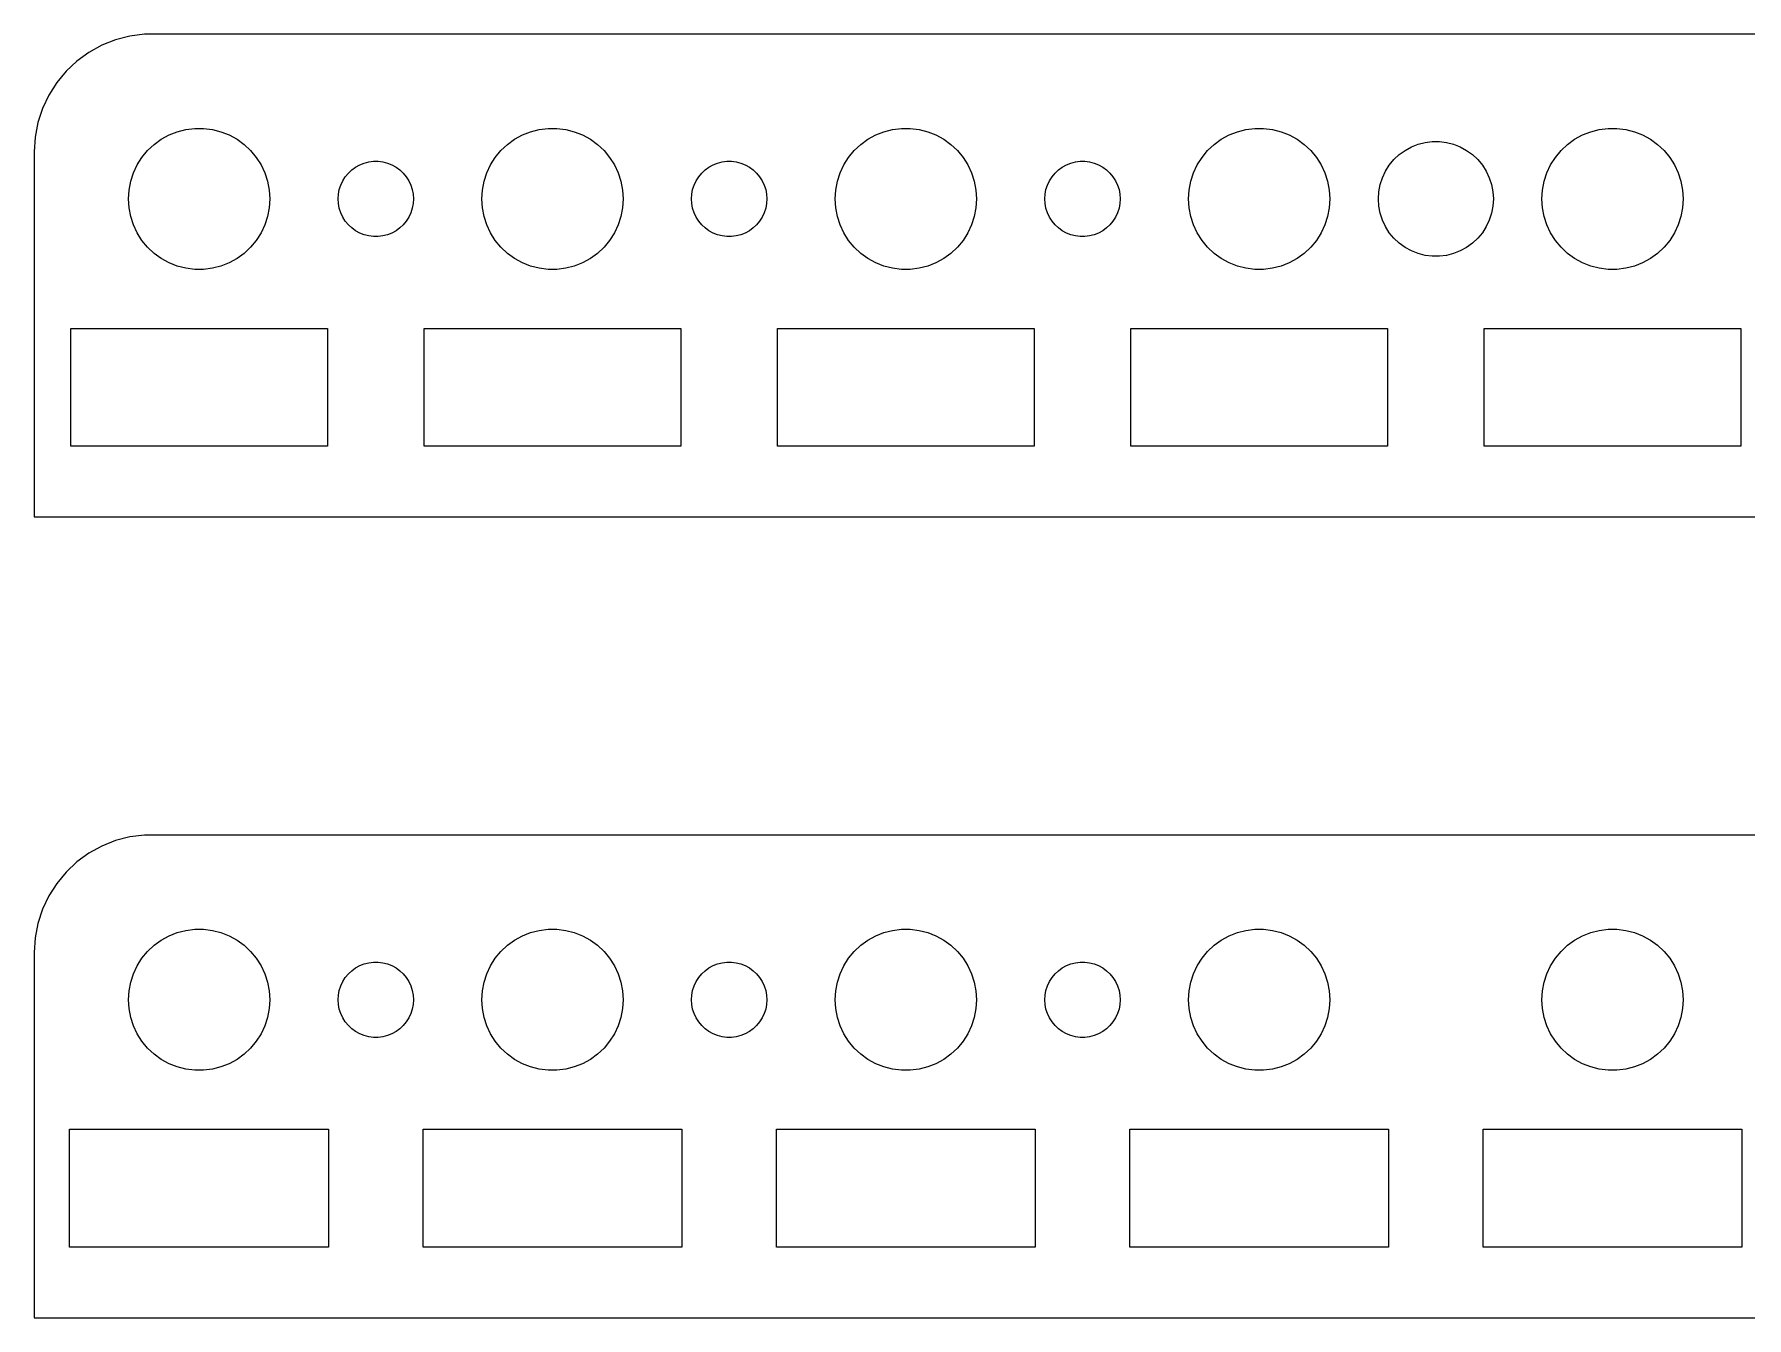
# Model space of a CAD drawing. Header units: metres. Extents: x -33.5 to 33.5, y 0 to 27.2.
# Drawn here: x -33.5 to 2.85, y 0 to 27.25 of the extents above; entities that cross this region are included whole.
import ezdxf

# ---------------------------------------------------------------- set-up
doc = ezdxf.new("R2010")
doc.units = ezdxf.units.M

msp = doc.modelspace()

# ---------------------------------------------------------------- linework, layer by layer
for p, q in [((-32.0644, 27.0121), (-32.3396, 26.8608)), ((-31.7725, 27.1276), (-32.0644, 27.0121)), ((-31.4684, 27.2057), (-31.7725, 27.1276)), ((-31.157, 27.2451), (-31.4684, 27.2057)), ((31.157, 27.2451), (-31.157, 27.2451)), ((-32.5936, 26.6763), (-32.8224, 26.4614)), ((-32.3396, 26.8608), (-32.5936, 26.6763)), ((-33.0225, 26.2195), (-33.1908, 25.9544)), ((-32.8224, 26.4614), (-33.0225, 26.2195)), ((-33.1908, 25.9544), (-33.3244, 25.6703)), ((-33.3244, 25.6703), (-33.4214, 25.3717)), ((-33.4214, 25.3717), (-33.4803, 25.0633)), ((-30.8037, 25.0165), (-30.6387, 25.1072)), ((-30.6387, 25.1072), (-30.4635, 25.1766)), ((-30.4635, 25.1766), (-30.2811, 25.2234)), ((-30.2811, 25.2234), (-30.0942, 25.247)), ((-30.0942, 25.247), (-29.9058, 25.247)), ((-29.9058, 25.247), (-29.7189, 25.2234)), ((-29.7189, 25.2234), (-29.5365, 25.1766)), ((-29.5365, 25.1766), (-29.3613, 25.1072)), ((-29.3613, 25.1072), (-29.1963, 25.0165)), ((-23.3037, 25.0165), (-23.1387, 25.1072)), ((-23.1387, 25.1072), (-22.9635, 25.1766)), ((-22.9635, 25.1766), (-22.7811, 25.2234)), ((-22.7811, 25.2234), (-22.5942, 25.247)), ((-22.5942, 25.247), (-22.4058, 25.247)), ((-22.4058, 25.247), (-22.2189, 25.2234)), ((-22.2189, 25.2234), (-22.0365, 25.1766)), ((-22.0365, 25.1766), (-21.8613, 25.1072)), ((-21.8613, 25.1072), (-21.6963, 25.0165)), ((-15.8037, 25.0165), (-15.6387, 25.1072)), ((-15.6387, 25.1072), (-15.4635, 25.1766)), ((-15.4635, 25.1766), (-15.2811, 25.2234)), ((-15.2811, 25.2234), (-15.0942, 25.247)), ((-15.0942, 25.247), (-14.9058, 25.247)), ((-14.9058, 25.247), (-14.7189, 25.2234)), ((-14.7189, 25.2234), (-14.5365, 25.1766)), ((-14.5365, 25.1766), (-14.3613, 25.1072)), ((-14.3613, 25.1072), (-14.1963, 25.0165)), ((-8.30373, 25.0165), (-8.13866, 25.1072)), ((-8.13866, 25.1072), (-7.96352, 25.1766)), ((-7.96352, 25.1766), (-7.78107, 25.2234)), ((-7.78107, 25.2234), (-7.59418, 25.247)), ((-7.59418, 25.247), (-7.40581, 25.247)), ((-7.40581, 25.247), (-7.21892, 25.2234)), ((-7.21892, 25.2234), (-7.03647, 25.1766)), ((-7.03647, 25.1766), (-6.86133, 25.1072)), ((-6.86133, 25.1072), (-6.69626, 25.0165)), ((-0.80373, 25.0165), (-0.63866, 25.1072)), ((-0.63866, 25.1072), (-0.46352, 25.1766)), ((-0.46352, 25.1766), (-0.28107, 25.2234)), ((-0.28107, 25.2234), (-0.09418, 25.247)), ((-0.09418, 25.247), (0.09418, 25.247)), ((0.09418, 25.247), (0.28107, 25.2234)), ((0.28107, 25.2234), (0.46352, 25.1766)), ((0.46352, 25.1766), (0.63866, 25.1072)), ((0.63866, 25.1072), (0.80373, 25.0165)), ((-33.4803, 25.0633), (-33.5, 24.75)), ((-33.5, 24.75), (-33.5, 17)), ((-31.2135, 24.6317), (-31.0934, 24.7768)), ((-31.0934, 24.7768), (-30.9561, 24.9058)), ((-30.9561, 24.9058), (-30.8037, 25.0165)), ((-29.1963, 25.0165), (-29.0439, 24.9058)), ((-29.0439, 24.9058), (-28.9065, 24.7768)), ((-28.9065, 24.7768), (-28.7865, 24.6317)), ((-23.7135, 24.6317), (-23.5934, 24.7768)), ((-23.5934, 24.7768), (-23.4561, 24.9058)), ((-23.4561, 24.9058), (-23.3037, 25.0165)), ((-21.6963, 25.0165), (-21.5439, 24.9058)), ((-21.5439, 24.9058), (-21.4065, 24.7768)), ((-21.4065, 24.7768), (-21.2865, 24.6317)), ((-16.2135, 24.6317), (-16.0934, 24.7768)), ((-16.0934, 24.7768), (-15.9561, 24.9058)), ((-15.9561, 24.9058), (-15.8037, 25.0165)), ((-14.1963, 25.0165), (-14.0439, 24.9058)), ((-14.0439, 24.9058), (-13.9065, 24.7768)), ((-13.9065, 24.7768), (-13.7865, 24.6317)), ((-8.71352, 24.6317), (-8.59344, 24.7768)), ((-8.59344, 24.7768), (-8.45613, 24.9058)), ((-8.45613, 24.9058), (-8.30373, 25.0165)), ((-6.69626, 25.0165), (-6.54385, 24.9058)), ((-6.54385, 24.9058), (-6.40654, 24.7768)), ((-6.40654, 24.7768), (-6.28647, 24.6317)), ((-4.52803, 24.6905), (-4.40402, 24.7806)), ((-4.40402, 24.7806), (-4.2697, 24.8544)), ((-4.2697, 24.8544), (-4.12718, 24.9108)), ((-4.12718, 24.9108), (-3.97871, 24.949)), ((-3.97871, 24.949), (-3.82663, 24.9682)), ((-3.82663, 24.9682), (-3.67336, 24.9682)), ((-3.67336, 24.9682), (-3.52127, 24.949)), ((-3.52127, 24.949), (-3.3728, 24.9108)), ((-3.3728, 24.9108), (-3.23029, 24.8544)), ((-3.23029, 24.8544), (-3.09596, 24.7806)), ((-3.09596, 24.7806), (-2.97195, 24.6905)), ((-1.21352, 24.6317), (-1.09344, 24.7768)), ((-1.09344, 24.7768), (-0.95613, 24.9058)), ((-0.95613, 24.9058), (-0.80373, 25.0165)), ((0.80373, 25.0165), (0.95613, 24.9058)), ((0.95613, 24.9058), (1.09344, 24.7768)), ((1.09344, 24.7768), (1.21352, 24.6317)), ((-31.3947, 24.3022), (-31.3145, 24.4726)), ((-31.3145, 24.4726), (-31.2135, 24.6317)), ((-28.7865, 24.6317), (-28.6855, 24.4726)), ((-28.6855, 24.4726), (-28.6053, 24.3022)), ((-26.8332, 24.2976), (-26.7599, 24.3664)), ((-26.7599, 24.3664), (-26.6786, 24.4255)), ((-26.6786, 24.4255), (-26.5906, 24.4738)), ((-26.5906, 24.4738), (-26.4972, 24.5108)), ((-26.4972, 24.5108), (-26.3999, 24.5358)), ((-26.3999, 24.5358), (-26.3002, 24.5484)), ((-26.3002, 24.5484), (-26.1998, 24.5484)), ((-26.1998, 24.5484), (-26.1001, 24.5358)), ((-26.1001, 24.5358), (-26.0028, 24.5108)), ((-26.0028, 24.5108), (-25.9094, 24.4738)), ((-25.9094, 24.4738), (-25.8213, 24.4255)), ((-25.8213, 24.4255), (-25.7401, 24.3664)), ((-25.7401, 24.3664), (-25.6668, 24.2976)), ((-23.8947, 24.3022), (-23.8145, 24.4726)), ((-23.8145, 24.4726), (-23.7135, 24.6317)), ((-21.2865, 24.6317), (-21.1855, 24.4726)), ((-21.1855, 24.4726), (-21.1053, 24.3022)), ((-19.3332, 24.2976), (-19.2599, 24.3664)), ((-19.2599, 24.3664), (-19.1786, 24.4255)), ((-19.1786, 24.4255), (-19.0906, 24.4738)), ((-19.0906, 24.4738), (-18.9972, 24.5108)), ((-18.9972, 24.5108), (-18.8999, 24.5358)), ((-18.8999, 24.5358), (-18.8002, 24.5484)), ((-18.8002, 24.5484), (-18.6998, 24.5484)), ((-18.6998, 24.5484), (-18.6001, 24.5358)), ((-18.6001, 24.5358), (-18.5028, 24.5108)), ((-18.5028, 24.5108), (-18.4094, 24.4738)), ((-18.4094, 24.4738), (-18.3213, 24.4255)), ((-18.3213, 24.4255), (-18.2401, 24.3664)), ((-18.2401, 24.3664), (-18.1668, 24.2976)), ((-16.3947, 24.3022), (-16.3145, 24.4726)), ((-16.3145, 24.4726), (-16.2135, 24.6317)), ((-13.7865, 24.6317), (-13.6855, 24.4726)), ((-13.6855, 24.4726), (-13.6053, 24.3022)), ((-11.8332, 24.2976), (-11.7599, 24.3664)), ((-11.7599, 24.3664), (-11.6786, 24.4255)), ((-11.6786, 24.4255), (-11.5906, 24.4738)), ((-11.5906, 24.4738), (-11.4972, 24.5108)), ((-11.4972, 24.5108), (-11.3999, 24.5358)), ((-11.3999, 24.5358), (-11.3002, 24.5484)), ((-11.3002, 24.5484), (-11.1998, 24.5484)), ((-11.1998, 24.5484), (-11.1001, 24.5358)), ((-11.1001, 24.5358), (-11.0028, 24.5108)), ((-11.0028, 24.5108), (-10.9094, 24.4738)), ((-10.9094, 24.4738), (-10.8213, 24.4255)), ((-10.8213, 24.4255), (-10.7401, 24.3664)), ((-10.7401, 24.3664), (-10.6668, 24.2976)), ((-8.89465, 24.3022), (-8.81445, 24.4726)), ((-8.81445, 24.4726), (-8.71352, 24.6317)), ((-6.28647, 24.6317), (-6.18553, 24.4726)), ((-6.18553, 24.4726), (-6.10533, 24.3022)), ((-4.8196, 24.338), (-4.73747, 24.4674)), ((-4.73747, 24.4674), (-4.63976, 24.5855)), ((-4.63976, 24.5855), (-4.52803, 24.6905)), ((-2.97195, 24.6905), (-2.86021, 24.5855)), ((-2.86021, 24.5855), (-2.76251, 24.4674)), ((-2.76251, 24.4674), (-2.68039, 24.338)), ((-1.39465, 24.3022), (-1.31445, 24.4726)), ((-1.31445, 24.4726), (-1.21352, 24.6317)), ((1.21352, 24.6317), (1.31445, 24.4726)), ((1.31445, 24.4726), (1.39465, 24.3022)), ((-31.4882, 23.938), (-31.4529, 24.123)), ((-31.4529, 24.123), (-31.3947, 24.3022)), ((-28.6053, 24.3022), (-28.5471, 24.123)), ((-28.5471, 24.123), (-28.5118, 23.938)), ((-27.0249, 23.9489), (-26.9938, 24.0445)), ((-26.9938, 24.0445), (-26.951, 24.1354)), ((-26.951, 24.1354), (-26.8972, 24.2202)), ((-26.8972, 24.2202), (-26.8332, 24.2976)), ((-25.6668, 24.2976), (-25.6028, 24.2202)), ((-25.6028, 24.2202), (-25.549, 24.1354)), ((-25.549, 24.1354), (-25.5062, 24.0445)), ((-25.5062, 24.0445), (-25.4751, 23.9489)), ((-23.9882, 23.938), (-23.9529, 24.123)), ((-23.9529, 24.123), (-23.8947, 24.3022)), ((-21.1053, 24.3022), (-21.0471, 24.123)), ((-21.0471, 24.123), (-21.0118, 23.938)), ((-19.5249, 23.9489), (-19.4938, 24.0445)), ((-19.4938, 24.0445), (-19.451, 24.1354)), ((-19.451, 24.1354), (-19.3972, 24.2202)), ((-19.3972, 24.2202), (-19.3332, 24.2976)), ((-18.1668, 24.2976), (-18.1028, 24.2202)), ((-18.1028, 24.2202), (-18.049, 24.1354)), ((-18.049, 24.1354), (-18.0062, 24.0445)), ((-18.0062, 24.0445), (-17.9751, 23.9489)), ((-16.4882, 23.938), (-16.4529, 24.123)), ((-16.4529, 24.123), (-16.3947, 24.3022)), ((-13.6053, 24.3022), (-13.5471, 24.123)), ((-13.5471, 24.123), (-13.5118, 23.938)), ((-12.0249, 23.9489), (-11.9938, 24.0445)), ((-11.9938, 24.0445), (-11.951, 24.1354)), ((-11.951, 24.1354), (-11.8972, 24.2202)), ((-11.8972, 24.2202), (-11.8332, 24.2976)), ((-10.6668, 24.2976), (-10.6028, 24.2202)), ((-10.6028, 24.2202), (-10.549, 24.1354)), ((-10.549, 24.1354), (-10.5062, 24.0445)), ((-10.5062, 24.0445), (-10.4751, 23.9489)), ((-8.98816, 23.938), (-8.95287, 24.123)), ((-8.95287, 24.123), (-8.89465, 24.3022)), ((-6.10533, 24.3022), (-6.04712, 24.123)), ((-6.04712, 24.123), (-6.01183, 23.938)), ((-4.96095, 23.903), (-4.93224, 24.0535)), ((-4.93224, 24.0535), (-4.88487, 24.1993)), ((-4.88487, 24.1993), (-4.8196, 24.338)), ((-2.68039, 24.338), (-2.61511, 24.1993)), ((-2.61511, 24.1993), (-2.56775, 24.0535)), ((-2.56775, 24.0535), (-2.53903, 23.903)), ((-1.48816, 23.938), (-1.45287, 24.123)), ((-1.45287, 24.123), (-1.39465, 24.3022)), ((1.39465, 24.3022), (1.45287, 24.123)), ((1.45287, 24.123), (1.48816, 23.938)), ((-31.5, 23.75), (-31.4882, 23.938)), ((-31.4882, 23.562), (-31.5, 23.75)), ((-28.5118, 23.938), (-28.5, 23.75)), ((-28.5, 23.75), (-28.5118, 23.562)), ((-27.05, 23.75), (-27.0437, 23.8503)), ((-27.0437, 23.6497), (-27.05, 23.75)), ((-27.0437, 23.8503), (-27.0249, 23.9489)), ((-27.0249, 23.551), (-27.0437, 23.6497)), ((-25.4751, 23.9489), (-25.4563, 23.8503)), ((-25.4563, 23.6497), (-25.4751, 23.551)), ((-25.4563, 23.8503), (-25.45, 23.75)), ((-25.45, 23.75), (-25.4563, 23.6497)), ((-24, 23.75), (-23.9882, 23.938)), ((-23.9882, 23.562), (-24, 23.75)), ((-21.0118, 23.938), (-21, 23.75)), ((-21, 23.75), (-21.0118, 23.562)), ((-19.55, 23.75), (-19.5437, 23.8503)), ((-19.5437, 23.6497), (-19.55, 23.75)), ((-19.5437, 23.8503), (-19.5249, 23.9489)), ((-19.5249, 23.551), (-19.5437, 23.6497)), ((-17.9751, 23.9489), (-17.9563, 23.8503)), ((-17.9563, 23.6497), (-17.9751, 23.551)), ((-17.9563, 23.8503), (-17.95, 23.75)), ((-17.95, 23.75), (-17.9563, 23.6497)), ((-16.5, 23.75), (-16.4882, 23.938)), ((-16.4882, 23.562), (-16.5, 23.75)), ((-13.5118, 23.938), (-13.5, 23.75)), ((-13.5, 23.75), (-13.5118, 23.562)), ((-12.05, 23.75), (-12.0437, 23.8503)), ((-12.0437, 23.6497), (-12.05, 23.75)), ((-12.0437, 23.8503), (-12.0249, 23.9489)), ((-12.0249, 23.551), (-12.0437, 23.6497)), ((-10.4751, 23.9489), (-10.4563, 23.8503)), ((-10.4563, 23.6497), (-10.4751, 23.551)), ((-10.4563, 23.8503), (-10.45, 23.75)), ((-10.45, 23.75), (-10.4563, 23.6497)), ((-9, 23.75), (-8.98816, 23.938)), ((-8.98816, 23.562), (-9, 23.75)), ((-6.01183, 23.938), (-6, 23.75)), ((-6, 23.75), (-6.01183, 23.562)), ((-4.97058, 23.75), (-4.96095, 23.903)), ((-4.96095, 23.597), (-4.97058, 23.75)), ((-2.53903, 23.903), (-2.5294, 23.75)), ((-2.5294, 23.75), (-2.53903, 23.597)), ((-1.5, 23.75), (-1.48816, 23.938)), ((-1.48816, 23.562), (-1.5, 23.75)), ((1.48816, 23.938), (1.5, 23.75)), ((1.5, 23.75), (1.48816, 23.562)), ((-31.4529, 23.377), (-31.4882, 23.562)), ((-31.3947, 23.1978), (-31.4529, 23.377)), ((-28.5471, 23.377), (-28.6053, 23.1978)), ((-28.5118, 23.562), (-28.5471, 23.377)), ((-26.9938, 23.4555), (-27.0249, 23.551)), ((-26.951, 23.3646), (-26.9938, 23.4555)), ((-26.8972, 23.2798), (-26.951, 23.3646)), ((-26.8332, 23.2024), (-26.8972, 23.2798)), ((-25.6028, 23.2798), (-25.6668, 23.2024)), ((-25.549, 23.3646), (-25.6028, 23.2798)), ((-25.5062, 23.4555), (-25.549, 23.3646)), ((-25.4751, 23.551), (-25.5062, 23.4555)), ((-23.9529, 23.377), (-23.9882, 23.562)), ((-23.8947, 23.1978), (-23.9529, 23.377)), ((-21.0471, 23.377), (-21.1053, 23.1978)), ((-21.0118, 23.562), (-21.0471, 23.377)), ((-19.4938, 23.4555), (-19.5249, 23.551)), ((-19.451, 23.3646), (-19.4938, 23.4555)), ((-19.3972, 23.2798), (-19.451, 23.3646)), ((-19.3332, 23.2024), (-19.3972, 23.2798)), ((-18.1028, 23.2798), (-18.1668, 23.2024)), ((-18.049, 23.3646), (-18.1028, 23.2798)), ((-18.0062, 23.4555), (-18.049, 23.3646)), ((-17.9751, 23.551), (-18.0062, 23.4555)), ((-16.4529, 23.377), (-16.4882, 23.562)), ((-16.3947, 23.1978), (-16.4529, 23.377)), ((-13.5471, 23.377), (-13.6053, 23.1978)), ((-13.5118, 23.562), (-13.5471, 23.377)), ((-11.9938, 23.4555), (-12.0249, 23.551)), ((-11.951, 23.3646), (-11.9938, 23.4555)), ((-11.8972, 23.2798), (-11.951, 23.3646)), ((-11.8332, 23.2024), (-11.8972, 23.2798)), ((-10.6028, 23.2798), (-10.6668, 23.2024)), ((-10.549, 23.3646), (-10.6028, 23.2798)), ((-10.5062, 23.4555), (-10.549, 23.3646)), ((-10.4751, 23.551), (-10.5062, 23.4555)), ((-8.95287, 23.377), (-8.98816, 23.562)), ((-8.89465, 23.1978), (-8.95287, 23.377)), ((-6.04712, 23.377), (-6.10533, 23.1978)), ((-6.01183, 23.562), (-6.04712, 23.377)), ((-4.93224, 23.4464), (-4.96095, 23.597)), ((-4.88487, 23.3007), (-4.93224, 23.4464)), ((-4.8196, 23.162), (-4.88487, 23.3007)), ((-2.61511, 23.3007), (-2.68039, 23.162)), ((-2.56775, 23.4464), (-2.61511, 23.3007)), ((-2.53903, 23.597), (-2.56775, 23.4464)), ((-1.45287, 23.377), (-1.48816, 23.562)), ((-1.39465, 23.1978), (-1.45287, 23.377)), ((1.45287, 23.377), (1.39465, 23.1978)), ((1.48816, 23.562), (1.45287, 23.377)), ((-31.3145, 23.0274), (-31.3947, 23.1978)), ((-31.2135, 22.8683), (-31.3145, 23.0274)), ((-28.6855, 23.0274), (-28.7865, 22.8683)), ((-28.6053, 23.1978), (-28.6855, 23.0274)), ((-26.7599, 23.1336), (-26.8332, 23.2024)), ((-26.6786, 23.0745), (-26.7599, 23.1336)), ((-26.5906, 23.0261), (-26.6786, 23.0745)), ((-26.4972, 22.9892), (-26.5906, 23.0261)), ((-26.3999, 22.9642), (-26.4972, 22.9892)), ((-26.3002, 22.9516), (-26.3999, 22.9642)), ((-26.1998, 22.9516), (-26.3002, 22.9516)), ((-26.1001, 22.9642), (-26.1998, 22.9516)), ((-26.0028, 22.9892), (-26.1001, 22.9642)), ((-25.9094, 23.0261), (-26.0028, 22.9892)), ((-25.8213, 23.0745), (-25.9094, 23.0261)), ((-25.7401, 23.1336), (-25.8213, 23.0745)), ((-25.6668, 23.2024), (-25.7401, 23.1336)), ((-23.8145, 23.0274), (-23.8947, 23.1978)), ((-23.7135, 22.8683), (-23.8145, 23.0274)), ((-21.1855, 23.0274), (-21.2865, 22.8683)), ((-21.1053, 23.1978), (-21.1855, 23.0274)), ((-19.2599, 23.1336), (-19.3332, 23.2024)), ((-19.1786, 23.0745), (-19.2599, 23.1336)), ((-19.0906, 23.0261), (-19.1786, 23.0745)), ((-18.9972, 22.9892), (-19.0906, 23.0261)), ((-18.8999, 22.9642), (-18.9972, 22.9892)), ((-18.8002, 22.9516), (-18.8999, 22.9642)), ((-18.6998, 22.9516), (-18.8002, 22.9516)), ((-18.6001, 22.9642), (-18.6998, 22.9516)), ((-18.5028, 22.9892), (-18.6001, 22.9642)), ((-18.4094, 23.0261), (-18.5028, 22.9892)), ((-18.3213, 23.0745), (-18.4094, 23.0261)), ((-18.2401, 23.1336), (-18.3213, 23.0745)), ((-18.1668, 23.2024), (-18.2401, 23.1336)), ((-16.3145, 23.0274), (-16.3947, 23.1978)), ((-16.2135, 22.8683), (-16.3145, 23.0274)), ((-13.6855, 23.0274), (-13.7865, 22.8683)), ((-13.6053, 23.1978), (-13.6855, 23.0274)), ((-11.7599, 23.1336), (-11.8332, 23.2024)), ((-11.6786, 23.0745), (-11.7599, 23.1336)), ((-11.5906, 23.0261), (-11.6786, 23.0745)), ((-11.4972, 22.9892), (-11.5906, 23.0261)), ((-11.3999, 22.9642), (-11.4972, 22.9892)), ((-11.3002, 22.9516), (-11.3999, 22.9642)), ((-11.1998, 22.9516), (-11.3002, 22.9516)), ((-11.1001, 22.9642), (-11.1998, 22.9516)), ((-11.0028, 22.9892), (-11.1001, 22.9642)), ((-10.9094, 23.0261), (-11.0028, 22.9892)), ((-10.8213, 23.0745), (-10.9094, 23.0261)), ((-10.7401, 23.1336), (-10.8213, 23.0745)), ((-10.6668, 23.2024), (-10.7401, 23.1336)), ((-8.81445, 23.0274), (-8.89465, 23.1978)), ((-8.71352, 22.8683), (-8.81445, 23.0274)), ((-6.18553, 23.0274), (-6.28647, 22.8683)), ((-6.10533, 23.1978), (-6.18553, 23.0274)), ((-4.73747, 23.0325), (-4.8196, 23.162)), ((-4.63976, 22.9144), (-4.73747, 23.0325)), ((-4.52803, 22.8095), (-4.63976, 22.9144)), ((-2.86021, 22.9144), (-2.97195, 22.8095)), ((-2.76251, 23.0325), (-2.86021, 22.9144)), ((-2.68039, 23.162), (-2.76251, 23.0325)), ((-1.31445, 23.0274), (-1.39465, 23.1978)), ((-1.21352, 22.8683), (-1.31445, 23.0274)), ((1.31445, 23.0274), (1.21352, 22.8683)), ((1.39465, 23.1978), (1.31445, 23.0274)), ((-31.0934, 22.7232), (-31.2135, 22.8683)), ((-30.9561, 22.5942), (-31.0934, 22.7232)), ((-30.8037, 22.4835), (-30.9561, 22.5942)), ((-29.0439, 22.5942), (-29.1963, 22.4835)), ((-28.9065, 22.7232), (-29.0439, 22.5942)), ((-28.7865, 22.8683), (-28.9065, 22.7232)), ((-23.5934, 22.7232), (-23.7135, 22.8683)), ((-23.4561, 22.5942), (-23.5934, 22.7232)), ((-23.3037, 22.4835), (-23.4561, 22.5942)), ((-21.5439, 22.5942), (-21.6963, 22.4835)), ((-21.4065, 22.7232), (-21.5439, 22.5942)), ((-21.2865, 22.8683), (-21.4065, 22.7232)), ((-16.0934, 22.7232), (-16.2135, 22.8683)), ((-15.9561, 22.5942), (-16.0934, 22.7232)), ((-15.8037, 22.4835), (-15.9561, 22.5942)), ((-14.0439, 22.5942), (-14.1963, 22.4835)), ((-13.9065, 22.7232), (-14.0439, 22.5942)), ((-13.7865, 22.8683), (-13.9065, 22.7232)), ((-8.59344, 22.7232), (-8.71352, 22.8683)), ((-8.45613, 22.5942), (-8.59344, 22.7232)), ((-8.30373, 22.4835), (-8.45613, 22.5942)), ((-6.54385, 22.5942), (-6.69626, 22.4835)), ((-6.40654, 22.7232), (-6.54385, 22.5942)), ((-6.28647, 22.8683), (-6.40654, 22.7232)), ((-4.40402, 22.7194), (-4.52803, 22.8095)), ((-4.2697, 22.6456), (-4.40402, 22.7194)), ((-4.12718, 22.5891), (-4.2697, 22.6456)), ((-3.97871, 22.551), (-4.12718, 22.5891)), ((-3.82663, 22.5318), (-3.97871, 22.551)), ((-3.52127, 22.551), (-3.67336, 22.5318)), ((-3.3728, 22.5891), (-3.52127, 22.551)), ((-3.23029, 22.6456), (-3.3728, 22.5891)), ((-3.09596, 22.7194), (-3.23029, 22.6456)), ((-2.97195, 22.8095), (-3.09596, 22.7194)), ((-1.09344, 22.7232), (-1.21352, 22.8683)), ((-0.95613, 22.5942), (-1.09344, 22.7232)), ((-0.80373, 22.4835), (-0.95613, 22.5942)), ((0.95613, 22.5942), (0.80373, 22.4835)), ((1.09344, 22.7232), (0.95613, 22.5942)), ((1.21352, 22.8683), (1.09344, 22.7232)), ((-30.6387, 22.3927), (-30.8037, 22.4835)), ((-30.4635, 22.3234), (-30.6387, 22.3927)), ((-30.2811, 22.2766), (-30.4635, 22.3234)), ((-30.0942, 22.2529), (-30.2811, 22.2766)), ((-29.9058, 22.2529), (-30.0942, 22.2529)), ((-29.7189, 22.2766), (-29.9058, 22.2529)), ((-29.5365, 22.3234), (-29.7189, 22.2766)), ((-29.3613, 22.3927), (-29.5365, 22.3234)), ((-29.1963, 22.4835), (-29.3613, 22.3927)), ((-23.1387, 22.3927), (-23.3037, 22.4835)), ((-22.9635, 22.3234), (-23.1387, 22.3927)), ((-22.7811, 22.2766), (-22.9635, 22.3234)), ((-22.5942, 22.2529), (-22.7811, 22.2766)), ((-22.4058, 22.2529), (-22.5942, 22.2529)), ((-22.2189, 22.2766), (-22.4058, 22.2529)), ((-22.0365, 22.3234), (-22.2189, 22.2766)), ((-21.8613, 22.3927), (-22.0365, 22.3234)), ((-21.6963, 22.4835), (-21.8613, 22.3927)), ((-15.6387, 22.3927), (-15.8037, 22.4835)), ((-15.4635, 22.3234), (-15.6387, 22.3927)), ((-15.2811, 22.2766), (-15.4635, 22.3234)), ((-15.0942, 22.2529), (-15.2811, 22.2766)), ((-14.9058, 22.2529), (-15.0942, 22.2529)), ((-14.7189, 22.2766), (-14.9058, 22.2529)), ((-14.5365, 22.3234), (-14.7189, 22.2766)), ((-14.3613, 22.3927), (-14.5365, 22.3234)), ((-14.1963, 22.4835), (-14.3613, 22.3927)), ((-8.13866, 22.3927), (-8.30373, 22.4835)), ((-7.96352, 22.3234), (-8.13866, 22.3927)), ((-7.78107, 22.2766), (-7.96352, 22.3234)), ((-7.59418, 22.2529), (-7.78107, 22.2766)), ((-7.40581, 22.2529), (-7.59418, 22.2529)), ((-7.21892, 22.2766), (-7.40581, 22.2529)), ((-7.03647, 22.3234), (-7.21892, 22.2766)), ((-6.86133, 22.3927), (-7.03647, 22.3234)), ((-6.69626, 22.4835), (-6.86133, 22.3927)), ((-3.67336, 22.5318), (-3.82663, 22.5318)), ((-0.63866, 22.3927), (-0.80373, 22.4835)), ((-0.46352, 22.3234), (-0.63866, 22.3927)), ((-0.28107, 22.2766), (-0.46352, 22.3234)), ((-0.09418, 22.2529), (-0.28107, 22.2766)), ((0.09418, 22.2529), (-0.09418, 22.2529)), ((0.28107, 22.2766), (0.09418, 22.2529)), ((0.46352, 22.3234), (0.28107, 22.2766)), ((0.63866, 22.3927), (0.46352, 22.3234)), ((0.80373, 22.4835), (0.63866, 22.3927)), ((-32.7254, 18.5), (-32.7254, 21)), ((-32.7254, 21), (-27.2746, 21)), ((-27.2746, 21), (-27.2746, 18.5)), ((-25.2254, 18.5), (-25.2254, 21)), ((-25.2254, 21), (-19.7746, 21)), ((-19.7746, 21), (-19.7746, 18.5)), ((-17.7254, 18.5), (-17.7254, 21)), ((-17.7254, 21), (-12.2746, 21)), ((-12.2746, 21), (-12.2746, 18.5)), ((-10.2254, 18.5), (-10.2254, 21)), ((-10.2254, 21), (-4.77463, 21)), ((-4.77463, 21), (-4.77463, 18.5)), ((-2.72536, 18.5), (-2.72536, 21)), ((-2.72536, 21), (2.72536, 21)), ((2.72536, 21), (2.72536, 18.5)), ((-27.2746, 18.5), (-32.7254, 18.5)), ((-19.7746, 18.5), (-25.2254, 18.5)), ((-12.2746, 18.5), (-17.7254, 18.5)), ((-4.77463, 18.5), (-10.2254, 18.5)), ((2.72536, 18.5), (-2.72536, 18.5)), ((-33.5, 17), (33.5, 17)), ((-31.4684, 10.2057), (-31.7725, 10.1276)), ((-31.157, 10.2451), (-31.4684, 10.2057)), ((31.157, 10.2451), (-31.157, 10.2451)), ((-32.3396, 9.86081), (-32.5936, 9.67627)), ((-32.0644, 10.0121), (-32.3396, 9.86081)), ((-31.7725, 10.1276), (-32.0644, 10.0121)), ((-32.8224, 9.46136), (-33.0225, 9.21945)), ((-32.5936, 9.67627), (-32.8224, 9.46136)), ((-33.0225, 9.21945), (-33.1908, 8.95438)), ((-33.1908, 8.95438), (-33.3244, 8.6703)), ((-33.4214, 8.37172), (-33.4803, 8.06332)), ((-33.3244, 8.6703), (-33.4214, 8.37172)), ((-33.4803, 8.06332), (-33.5, 7.75)), ((-30.9561, 7.90576), (-30.8037, 8.01648)), ((-30.8037, 8.01648), (-30.6387, 8.10724)), ((-30.6387, 8.10724), (-30.4635, 8.17657)), ((-30.4635, 8.17657), (-30.2811, 8.22342)), ((-30.2811, 8.22342), (-30.0942, 8.24704)), ((-30.0942, 8.24704), (-29.9058, 8.24704)), ((-29.9058, 8.24704), (-29.7189, 8.22342)), ((-29.7189, 8.22342), (-29.5365, 8.17657)), ((-29.5365, 8.17657), (-29.3613, 8.10724)), ((-29.3613, 8.10724), (-29.1963, 8.01648)), ((-29.1963, 8.01648), (-29.0439, 7.90576)), ((-23.4561, 7.90576), (-23.3037, 8.01648)), ((-23.3037, 8.01648), (-23.1387, 8.10724)), ((-23.1387, 8.10724), (-22.9635, 8.17657)), ((-22.9635, 8.17657), (-22.7811, 8.22342)), ((-22.7811, 8.22342), (-22.5942, 8.24704)), ((-22.5942, 8.24704), (-22.4058, 8.24704)), ((-22.4058, 8.24704), (-22.2189, 8.22342)), ((-22.2189, 8.22342), (-22.0365, 8.17657)), ((-22.0365, 8.17657), (-21.8613, 8.10724)), ((-21.8613, 8.10724), (-21.6963, 8.01648)), ((-21.6963, 8.01648), (-21.5439, 7.90576)), ((-15.9561, 7.90576), (-15.8037, 8.01648)), ((-15.8037, 8.01648), (-15.6387, 8.10724)), ((-15.6387, 8.10724), (-15.4635, 8.17657)), ((-15.4635, 8.17657), (-15.2811, 8.22342)), ((-15.2811, 8.22342), (-15.0942, 8.24704)), ((-15.0942, 8.24704), (-14.9058, 8.24704)), ((-14.9058, 8.24704), (-14.7189, 8.22342)), ((-14.7189, 8.22342), (-14.5365, 8.17657)), ((-14.5365, 8.17657), (-14.3613, 8.10724)), ((-14.3613, 8.10724), (-14.1963, 8.01648)), ((-14.1963, 8.01648), (-14.0439, 7.90576)), ((-8.45613, 7.90576), (-8.30373, 8.01648)), ((-8.30373, 8.01648), (-8.13866, 8.10724)), ((-8.13866, 8.10724), (-7.96352, 8.17657)), ((-7.96352, 8.17657), (-7.78107, 8.22342)), ((-7.78107, 8.22342), (-7.59418, 8.24704)), ((-7.59418, 8.24704), (-7.40581, 8.24704)), ((-7.40581, 8.24704), (-7.21892, 8.22342)), ((-7.21892, 8.22342), (-7.03647, 8.17657)), ((-7.03647, 8.17657), (-6.86133, 8.10724)), ((-6.86133, 8.10724), (-6.69626, 8.01648)), ((-6.69626, 8.01648), (-6.54385, 7.90576)), ((-0.95613, 7.90576), (-0.80373, 8.01648)), ((-0.80373, 8.01648), (-0.63866, 8.10724)), ((-0.63866, 8.10724), (-0.46352, 8.17657)), ((-0.46352, 8.17657), (-0.28107, 8.22342)), ((-0.28107, 8.22342), (-0.09418, 8.24704)), ((-0.09418, 8.24704), (0.09418, 8.24704)), ((0.09418, 8.24704), (0.28107, 8.22342)), ((0.28107, 8.22342), (0.46352, 8.17657)), ((0.46352, 8.17657), (0.63866, 8.10724)), ((0.63866, 8.10724), (0.80373, 8.01648)), ((0.80373, 8.01648), (0.95613, 7.90576)), ((-33.5, 7.75), (-33.5, 0)), ((-31.2135, 7.63167), (-31.0934, 7.77681)), ((-31.0934, 7.77681), (-30.9561, 7.90576)), ((-29.0439, 7.90576), (-28.9065, 7.77681)), ((-28.9065, 7.77681), (-28.7865, 7.63167)), ((-23.7135, 7.63167), (-23.5934, 7.77681)), ((-23.5934, 7.77681), (-23.4561, 7.90576)), ((-21.5439, 7.90576), (-21.4065, 7.77681)), ((-21.4065, 7.77681), (-21.2865, 7.63167)), ((-16.2135, 7.63167), (-16.0934, 7.77681)), ((-16.0934, 7.77681), (-15.9561, 7.90576)), ((-14.0439, 7.90576), (-13.9065, 7.77681)), ((-13.9065, 7.77681), (-13.7865, 7.63167)), ((-8.71352, 7.63167), (-8.59344, 7.77681)), ((-8.59344, 7.77681), (-8.45613, 7.90576)), ((-6.54385, 7.90576), (-6.40654, 7.77681)), ((-6.40654, 7.77681), (-6.28647, 7.63167)), ((-1.21352, 7.63167), (-1.09344, 7.77681)), ((-1.09344, 7.77681), (-0.95613, 7.90576)), ((0.95613, 7.90576), (1.09344, 7.77681)), ((1.09344, 7.77681), (1.21352, 7.63167)), ((-31.4529, 7.12303), (-31.3947, 7.30219)), ((-31.3947, 7.30219), (-31.3145, 7.47263)), ((-31.3145, 7.47263), (-31.2135, 7.63167)), ((-28.7865, 7.63167), (-28.6855, 7.47263)), ((-28.6855, 7.47263), (-28.6053, 7.30219)), ((-28.6053, 7.30219), (-28.5471, 7.12303)), ((-26.8972, 7.22021), (-26.8332, 7.29762)), ((-26.8332, 7.29762), (-26.7599, 7.36641)), ((-26.7599, 7.36641), (-26.6786, 7.42546)), ((-26.6786, 7.42546), (-26.5906, 7.47385)), ((-26.5906, 7.47385), (-26.4972, 7.51083)), ((-26.4972, 7.51083), (-26.3999, 7.53583)), ((-26.3999, 7.53583), (-26.3002, 7.54842)), ((-26.3002, 7.54842), (-26.1998, 7.54842)), ((-26.1998, 7.54842), (-26.1001, 7.53583)), ((-26.1001, 7.53583), (-26.0028, 7.51083)), ((-26.0028, 7.51083), (-25.9094, 7.47385)), ((-25.9094, 7.47385), (-25.8213, 7.42546)), ((-25.8213, 7.42546), (-25.7401, 7.36641)), ((-25.7401, 7.36641), (-25.6668, 7.29762)), ((-25.6668, 7.29762), (-25.6028, 7.22021)), ((-23.9529, 7.12303), (-23.8947, 7.30219)), ((-23.8947, 7.30219), (-23.8145, 7.47263)), ((-23.8145, 7.47263), (-23.7135, 7.63167)), ((-21.2865, 7.63167), (-21.1855, 7.47263)), ((-21.1855, 7.47263), (-21.1053, 7.30219)), ((-21.1053, 7.30219), (-21.0471, 7.12303)), ((-19.3972, 7.22021), (-19.3332, 7.29762)), ((-19.3332, 7.29762), (-19.2599, 7.36641)), ((-19.2599, 7.36641), (-19.1786, 7.42546)), ((-19.1786, 7.42546), (-19.0906, 7.47385)), ((-19.0906, 7.47385), (-18.9972, 7.51083)), ((-18.9972, 7.51083), (-18.8999, 7.53583)), ((-18.8999, 7.53583), (-18.8002, 7.54842)), ((-18.8002, 7.54842), (-18.6998, 7.54842)), ((-18.6998, 7.54842), (-18.6001, 7.53583)), ((-18.6001, 7.53583), (-18.5028, 7.51083)), ((-18.5028, 7.51083), (-18.4094, 7.47385)), ((-18.4094, 7.47385), (-18.3213, 7.42546)), ((-18.3213, 7.42546), (-18.2401, 7.36641)), ((-18.2401, 7.36641), (-18.1668, 7.29762)), ((-18.1668, 7.29762), (-18.1028, 7.22021)), ((-16.4529, 7.12303), (-16.3947, 7.30219)), ((-16.3947, 7.30219), (-16.3145, 7.47263)), ((-16.3145, 7.47263), (-16.2135, 7.63167)), ((-13.7865, 7.63167), (-13.6855, 7.47263)), ((-13.6855, 7.47263), (-13.6053, 7.30219)), ((-13.6053, 7.30219), (-13.5471, 7.12303)), ((-11.8972, 7.22021), (-11.8332, 7.29762)), ((-11.8332, 7.29762), (-11.7599, 7.36641)), ((-11.7599, 7.36641), (-11.6786, 7.42546)), ((-11.6786, 7.42546), (-11.5906, 7.47385)), ((-11.5906, 7.47385), (-11.4972, 7.51083)), ((-11.4972, 7.51083), (-11.3999, 7.53583)), ((-11.3999, 7.53583), (-11.3002, 7.54842)), ((-11.3002, 7.54842), (-11.1998, 7.54842)), ((-11.1998, 7.54842), (-11.1001, 7.53583)), ((-11.1001, 7.53583), (-11.0028, 7.51083)), ((-11.0028, 7.51083), (-10.9094, 7.47385)), ((-10.9094, 7.47385), (-10.8213, 7.42546)), ((-10.8213, 7.42546), (-10.7401, 7.36641)), ((-10.7401, 7.36641), (-10.6668, 7.29762)), ((-10.6668, 7.29762), (-10.6028, 7.22021)), ((-8.95287, 7.12303), (-8.89465, 7.30219)), ((-8.89465, 7.30219), (-8.81445, 7.47263)), ((-8.81445, 7.47263), (-8.71352, 7.63167)), ((-6.28647, 7.63167), (-6.18553, 7.47263)), ((-6.18553, 7.47263), (-6.10533, 7.30219)), ((-6.10533, 7.30219), (-6.04712, 7.12303)), ((-1.45287, 7.12303), (-1.39465, 7.30219)), ((-1.39465, 7.30219), (-1.31445, 7.47263)), ((-1.31445, 7.47263), (-1.21352, 7.63167)), ((1.21352, 7.63167), (1.31445, 7.47263)), ((1.31445, 7.47263), (1.39465, 7.30219)), ((1.39465, 7.30219), (1.45287, 7.12303)), ((-31.5, 6.75), (-31.4882, 6.93799)), ((-31.4882, 6.93799), (-31.4529, 7.12303)), ((-28.5471, 7.12303), (-28.5118, 6.93799)), ((-28.5118, 6.93799), (-28.5, 6.75)), ((-27.0437, 6.85027), (-27.0249, 6.94894)), ((-27.0249, 6.94894), (-26.9938, 7.04449)), ((-26.9938, 7.04449), (-26.951, 7.13539)), ((-26.951, 7.13539), (-26.8972, 7.22021)), ((-25.6028, 7.22021), (-25.549, 7.13539)), ((-25.549, 7.13539), (-25.5062, 7.04449)), ((-25.5062, 7.04449), (-25.4751, 6.94894)), ((-25.4751, 6.94894), (-25.4563, 6.85027)), ((-24, 6.75), (-23.9882, 6.93799)), ((-23.9882, 6.93799), (-23.9529, 7.12303)), ((-21.0471, 7.12303), (-21.0118, 6.93799)), ((-21.0118, 6.93799), (-21, 6.75)), ((-19.5437, 6.85027), (-19.5249, 6.94894)), ((-19.5249, 6.94894), (-19.4938, 7.04449)), ((-19.4938, 7.04449), (-19.451, 7.13539)), ((-19.451, 7.13539), (-19.3972, 7.22021)), ((-18.1028, 7.22021), (-18.049, 7.13539)), ((-18.049, 7.13539), (-18.0062, 7.04449)), ((-18.0062, 7.04449), (-17.9751, 6.94894)), ((-17.9751, 6.94894), (-17.9563, 6.85027)), ((-16.5, 6.75), (-16.4882, 6.93799)), ((-16.4882, 6.93799), (-16.4529, 7.12303)), ((-13.5471, 7.12303), (-13.5118, 6.93799)), ((-13.5118, 6.93799), (-13.5, 6.75)), ((-12.0437, 6.85027), (-12.0249, 6.94894)), ((-12.0249, 6.94894), (-11.9938, 7.04449)), ((-11.9938, 7.04449), (-11.951, 7.13539)), ((-11.951, 7.13539), (-11.8972, 7.22021)), ((-10.6028, 7.22021), (-10.549, 7.13539)), ((-10.549, 7.13539), (-10.5062, 7.04449)), ((-10.5062, 7.04449), (-10.4751, 6.94894)), ((-10.4751, 6.94894), (-10.4563, 6.85027)), ((-9, 6.75), (-8.98816, 6.93799)), ((-8.98816, 6.93799), (-8.95287, 7.12303)), ((-6.04712, 7.12303), (-6.01183, 6.93799)), ((-6.01183, 6.93799), (-6, 6.75)), ((-1.5, 6.75), (-1.48816, 6.93799)), ((-1.48816, 6.93799), (-1.45287, 7.12303)), ((1.45287, 7.12303), (1.48816, 6.93799)), ((1.48816, 6.93799), (1.5, 6.75)), ((-31.4882, 6.562), (-31.5, 6.75)), ((-31.4529, 6.37695), (-31.4882, 6.562)), ((-28.5118, 6.562), (-28.5471, 6.37695)), ((-28.5, 6.75), (-28.5118, 6.562)), ((-27.05, 6.75), (-27.0437, 6.85027)), ((-27.0437, 6.64972), (-27.05, 6.75)), ((-27.0249, 6.55104), (-27.0437, 6.64972)), ((-26.9938, 6.45549), (-27.0249, 6.55104)), ((-25.4751, 6.55104), (-25.5062, 6.45549)), ((-25.4563, 6.64972), (-25.4751, 6.55104)), ((-25.4563, 6.85027), (-25.45, 6.75)), ((-25.45, 6.75), (-25.4563, 6.64972)), ((-23.9882, 6.562), (-24, 6.75)), ((-23.9529, 6.37695), (-23.9882, 6.562)), ((-21.0118, 6.562), (-21.0471, 6.37695)), ((-21, 6.75), (-21.0118, 6.562)), ((-19.55, 6.75), (-19.5437, 6.85027)), ((-19.5437, 6.64972), (-19.55, 6.75)), ((-19.5249, 6.55104), (-19.5437, 6.64972)), ((-19.4938, 6.45549), (-19.5249, 6.55104)), ((-17.9751, 6.55104), (-18.0062, 6.45549)), ((-17.9563, 6.64972), (-17.9751, 6.55104)), ((-17.9563, 6.85027), (-17.95, 6.75)), ((-17.95, 6.75), (-17.9563, 6.64972)), ((-16.4882, 6.562), (-16.5, 6.75)), ((-16.4529, 6.37695), (-16.4882, 6.562)), ((-13.5118, 6.562), (-13.5471, 6.37695)), ((-13.5, 6.75), (-13.5118, 6.562)), ((-12.05, 6.75), (-12.0437, 6.85027)), ((-12.0437, 6.64972), (-12.05, 6.75)), ((-12.0249, 6.55104), (-12.0437, 6.64972)), ((-11.9938, 6.45549), (-12.0249, 6.55104)), ((-10.4751, 6.55104), (-10.5062, 6.45549)), ((-10.4563, 6.64972), (-10.4751, 6.55104)), ((-10.4563, 6.85027), (-10.45, 6.75)), ((-10.45, 6.75), (-10.4563, 6.64972)), ((-8.98816, 6.562), (-9, 6.75)), ((-8.95287, 6.37695), (-8.98816, 6.562)), ((-6.01183, 6.562), (-6.04712, 6.37695)), ((-6, 6.75), (-6.01183, 6.562)), ((-1.48816, 6.562), (-1.5, 6.75)), ((-1.45287, 6.37695), (-1.48816, 6.562)), ((1.48816, 6.562), (1.45287, 6.37695)), ((1.5, 6.75), (1.48816, 6.562)), ((-31.3947, 6.1978), (-31.4529, 6.37695)), ((-31.3145, 6.02736), (-31.3947, 6.1978)), ((-28.6053, 6.1978), (-28.6855, 6.02736)), ((-28.5471, 6.37695), (-28.6053, 6.1978)), ((-26.951, 6.36459), (-26.9938, 6.45549)), ((-26.8972, 6.27977), (-26.951, 6.36459)), ((-26.8332, 6.20236), (-26.8972, 6.27977)), ((-26.7599, 6.13358), (-26.8332, 6.20236)), ((-25.6668, 6.20236), (-25.7401, 6.13358)), ((-25.6028, 6.27977), (-25.6668, 6.20236)), ((-25.549, 6.36459), (-25.6028, 6.27977)), ((-25.5062, 6.45549), (-25.549, 6.36459)), ((-23.8947, 6.1978), (-23.9529, 6.37695)), ((-23.8145, 6.02736), (-23.8947, 6.1978)), ((-21.1053, 6.1978), (-21.1855, 6.02736)), ((-21.0471, 6.37695), (-21.1053, 6.1978)), ((-19.451, 6.36459), (-19.4938, 6.45549)), ((-19.3972, 6.27977), (-19.451, 6.36459)), ((-19.3332, 6.20236), (-19.3972, 6.27977)), ((-19.2599, 6.13358), (-19.3332, 6.20236)), ((-18.1668, 6.20236), (-18.2401, 6.13358)), ((-18.1028, 6.27977), (-18.1668, 6.20236)), ((-18.049, 6.36459), (-18.1028, 6.27977)), ((-18.0062, 6.45549), (-18.049, 6.36459)), ((-16.3947, 6.1978), (-16.4529, 6.37695)), ((-16.3145, 6.02736), (-16.3947, 6.1978)), ((-13.6053, 6.1978), (-13.6855, 6.02736)), ((-13.5471, 6.37695), (-13.6053, 6.1978)), ((-11.951, 6.36459), (-11.9938, 6.45549)), ((-11.8972, 6.27977), (-11.951, 6.36459)), ((-11.8332, 6.20236), (-11.8972, 6.27977)), ((-11.7599, 6.13358), (-11.8332, 6.20236)), ((-10.6668, 6.20236), (-10.7401, 6.13358)), ((-10.6028, 6.27977), (-10.6668, 6.20236)), ((-10.549, 6.36459), (-10.6028, 6.27977)), ((-10.5062, 6.45549), (-10.549, 6.36459)), ((-8.89465, 6.1978), (-8.95287, 6.37695)), ((-8.81445, 6.02736), (-8.89465, 6.1978)), ((-6.10533, 6.1978), (-6.18553, 6.02736)), ((-6.04712, 6.37695), (-6.10533, 6.1978)), ((-1.39465, 6.1978), (-1.45287, 6.37695)), ((-1.31445, 6.02736), (-1.39465, 6.1978)), ((1.39465, 6.1978), (1.31445, 6.02736)), ((1.45287, 6.37695), (1.39465, 6.1978)), ((-31.2135, 5.86832), (-31.3145, 6.02736)), ((-31.0934, 5.72318), (-31.2135, 5.86832)), ((-28.7865, 5.86832), (-28.9065, 5.72318)), ((-28.6855, 6.02736), (-28.7865, 5.86832)), ((-26.6786, 6.07452), (-26.7599, 6.13358)), ((-26.5906, 6.02614), (-26.6786, 6.07452)), ((-26.4972, 5.98915), (-26.5906, 6.02614)), ((-26.3999, 5.96416), (-26.4972, 5.98915)), ((-26.3002, 5.95157), (-26.3999, 5.96416)), ((-26.1998, 5.95157), (-26.3002, 5.95157)), ((-26.1001, 5.96416), (-26.1998, 5.95157)), ((-26.0028, 5.98915), (-26.1001, 5.96416)), ((-25.9094, 6.02614), (-26.0028, 5.98915)), ((-25.8213, 6.07452), (-25.9094, 6.02614)), ((-25.7401, 6.13358), (-25.8213, 6.07452)), ((-23.7135, 5.86832), (-23.8145, 6.02736)), ((-23.5934, 5.72318), (-23.7135, 5.86832)), ((-21.2865, 5.86832), (-21.4065, 5.72318)), ((-21.1855, 6.02736), (-21.2865, 5.86832)), ((-19.1786, 6.07452), (-19.2599, 6.13358)), ((-19.0906, 6.02614), (-19.1786, 6.07452)), ((-18.9972, 5.98915), (-19.0906, 6.02614)), ((-18.8999, 5.96416), (-18.9972, 5.98915)), ((-18.8002, 5.95157), (-18.8999, 5.96416)), ((-18.6998, 5.95157), (-18.8002, 5.95157)), ((-18.6001, 5.96416), (-18.6998, 5.95157)), ((-18.5028, 5.98915), (-18.6001, 5.96416)), ((-18.4094, 6.02614), (-18.5028, 5.98915)), ((-18.3213, 6.07452), (-18.4094, 6.02614)), ((-18.2401, 6.13358), (-18.3213, 6.07452)), ((-16.2135, 5.86832), (-16.3145, 6.02736)), ((-16.0934, 5.72318), (-16.2135, 5.86832)), ((-13.7865, 5.86832), (-13.9065, 5.72318)), ((-13.6855, 6.02736), (-13.7865, 5.86832)), ((-11.6786, 6.07452), (-11.7599, 6.13358)), ((-11.5906, 6.02614), (-11.6786, 6.07452)), ((-11.4972, 5.98915), (-11.5906, 6.02614)), ((-11.3999, 5.96416), (-11.4972, 5.98915)), ((-11.3002, 5.95157), (-11.3999, 5.96416)), ((-11.1998, 5.95157), (-11.3002, 5.95157)), ((-11.1001, 5.96416), (-11.1998, 5.95157)), ((-11.0028, 5.98915), (-11.1001, 5.96416)), ((-10.9094, 6.02614), (-11.0028, 5.98915)), ((-10.8213, 6.07452), (-10.9094, 6.02614)), ((-10.7401, 6.13358), (-10.8213, 6.07452)), ((-8.71352, 5.86832), (-8.81445, 6.02736)), ((-8.59344, 5.72318), (-8.71352, 5.86832)), ((-6.28647, 5.86832), (-6.40654, 5.72318)), ((-6.18553, 6.02736), (-6.28647, 5.86832)), ((-1.21352, 5.86832), (-1.31445, 6.02736)), ((-1.09344, 5.72318), (-1.21352, 5.86832)), ((1.21352, 5.86832), (1.09344, 5.72318)), ((1.31445, 6.02736), (1.21352, 5.86832)), ((-30.9561, 5.59422), (-31.0934, 5.72318)), ((-30.8037, 5.48351), (-30.9561, 5.59422)), ((-30.6387, 5.39275), (-30.8037, 5.48351)), ((-29.1963, 5.48351), (-29.3613, 5.39275)), ((-29.0439, 5.59422), (-29.1963, 5.48351)), ((-28.9065, 5.72318), (-29.0439, 5.59422)), ((-23.4561, 5.59422), (-23.5934, 5.72318)), ((-23.3037, 5.48351), (-23.4561, 5.59422)), ((-23.1387, 5.39275), (-23.3037, 5.48351)), ((-21.6963, 5.48351), (-21.8613, 5.39275)), ((-21.5439, 5.59422), (-21.6963, 5.48351)), ((-21.4065, 5.72318), (-21.5439, 5.59422)), ((-15.9561, 5.59422), (-16.0934, 5.72318)), ((-15.8037, 5.48351), (-15.9561, 5.59422)), ((-15.6387, 5.39275), (-15.8037, 5.48351)), ((-14.1963, 5.48351), (-14.3613, 5.39275)), ((-14.0439, 5.59422), (-14.1963, 5.48351)), ((-13.9065, 5.72318), (-14.0439, 5.59422)), ((-8.45613, 5.59422), (-8.59344, 5.72318)), ((-8.30373, 5.48351), (-8.45613, 5.59422)), ((-8.13866, 5.39275), (-8.30373, 5.48351)), ((-6.69626, 5.48351), (-6.86133, 5.39275)), ((-6.54385, 5.59422), (-6.69626, 5.48351)), ((-6.40654, 5.72318), (-6.54385, 5.59422)), ((-0.95613, 5.59422), (-1.09344, 5.72318)), ((-0.80373, 5.48351), (-0.95613, 5.59422)), ((-0.63866, 5.39275), (-0.80373, 5.48351)), ((0.80373, 5.48351), (0.63866, 5.39275)), ((0.95613, 5.59422), (0.80373, 5.48351)), ((1.09344, 5.72318), (0.95613, 5.59422)), ((-30.4635, 5.32341), (-30.6387, 5.39275)), ((-30.2811, 5.27657), (-30.4635, 5.32341)), ((-30.0942, 5.25294), (-30.2811, 5.27657)), ((-29.9058, 5.25294), (-30.0942, 5.25294)), ((-29.7189, 5.27657), (-29.9058, 5.25294)), ((-29.5365, 5.32341), (-29.7189, 5.27657)), ((-29.3613, 5.39275), (-29.5365, 5.32341)), ((-22.9635, 5.32341), (-23.1387, 5.39275)), ((-22.7811, 5.27657), (-22.9635, 5.32341)), ((-22.5942, 5.25294), (-22.7811, 5.27657)), ((-22.4058, 5.25294), (-22.5942, 5.25294)), ((-22.2189, 5.27657), (-22.4058, 5.25294)), ((-22.0365, 5.32341), (-22.2189, 5.27657)), ((-21.8613, 5.39275), (-22.0365, 5.32341)), ((-15.4635, 5.32341), (-15.6387, 5.39275)), ((-15.2811, 5.27657), (-15.4635, 5.32341)), ((-15.0942, 5.25294), (-15.2811, 5.27657)), ((-14.9058, 5.25294), (-15.0942, 5.25294)), ((-14.7189, 5.27657), (-14.9058, 5.25294)), ((-14.5365, 5.32341), (-14.7189, 5.27657)), ((-14.3613, 5.39275), (-14.5365, 5.32341)), ((-7.96352, 5.32341), (-8.13866, 5.39275)), ((-7.78107, 5.27657), (-7.96352, 5.32341)), ((-7.59418, 5.25294), (-7.78107, 5.27657)), ((-7.40581, 5.25294), (-7.59418, 5.25294)), ((-7.21892, 5.27657), (-7.40581, 5.25294)), ((-7.03647, 5.32341), (-7.21892, 5.27657)), ((-6.86133, 5.39275), (-7.03647, 5.32341)), ((-0.46352, 5.32341), (-0.63866, 5.39275)), ((-0.28107, 5.27657), (-0.46352, 5.32341)), ((-0.09418, 5.25294), (-0.28107, 5.27657)), ((0.09418, 5.25294), (-0.09418, 5.25294)), ((0.28107, 5.27657), (0.09418, 5.25294)), ((0.46352, 5.32341), (0.28107, 5.27657)), ((0.63866, 5.39275), (0.46352, 5.32341)), ((-32.7483, 1.5), (-32.7483, 4)), ((-32.7483, 4), (-27.2517, 4)), ((-27.2517, 4), (-27.2517, 1.5)), ((-25.2483, 1.5), (-25.2483, 4)), ((-25.2483, 4), (-19.7517, 4)), ((-19.7517, 4), (-19.7517, 1.5)), ((-17.7483, 1.5), (-17.7483, 4)), ((-17.7483, 4), (-12.2517, 4)), ((-12.2517, 4), (-12.2517, 1.5)), ((-10.2483, 1.5), (-10.2483, 4)), ((-10.2483, 4), (-4.75166, 4)), ((-4.75166, 4), (-4.75166, 1.5)), ((-2.74832, 1.5), (-2.74832, 4)), ((-2.74832, 4), (2.74832, 4)), ((2.74832, 4), (2.74832, 1.5)), ((-27.2517, 1.5), (-32.7483, 1.5)), ((-19.7517, 1.5), (-25.2483, 1.5)), ((-12.2517, 1.5), (-17.7483, 1.5)), ((-4.75166, 1.5), (-10.2483, 1.5)), ((2.74832, 1.5), (-2.74832, 1.5)), ((-33.5, 0), (33.5, 0))]:
    msp.add_line(p, q)

doc.saveas('drawing.dxf')
